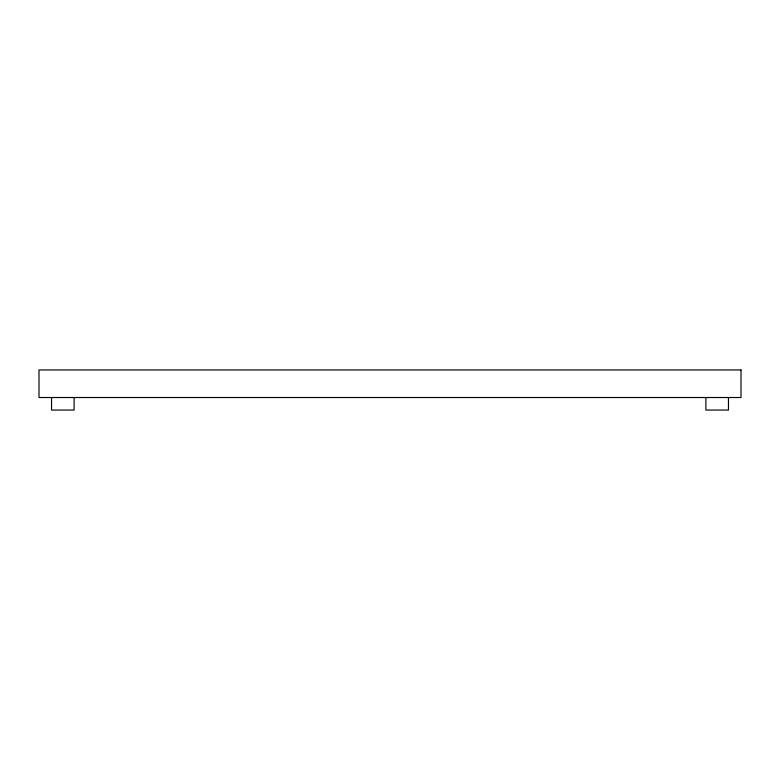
<?xml version="1.0" encoding="UTF-8"?>
<svg xmlns="http://www.w3.org/2000/svg" width="780" height="780" viewBox="0 0 780 780"><rect width="100%" height="100%" fill="white"/><g stroke="black" fill="none" stroke-linecap="round" stroke-linejoin="round"><path stroke-width="1.17" d="M728.462 397.517L728.462 410.056L705.9 410.056L705.9 397.517M74.1 397.517L74.1 410.056L51.538 410.056L51.538 397.517M741 369.944L39 369.944L39 397.517L741 397.517L741 369.944"/></g></svg>
